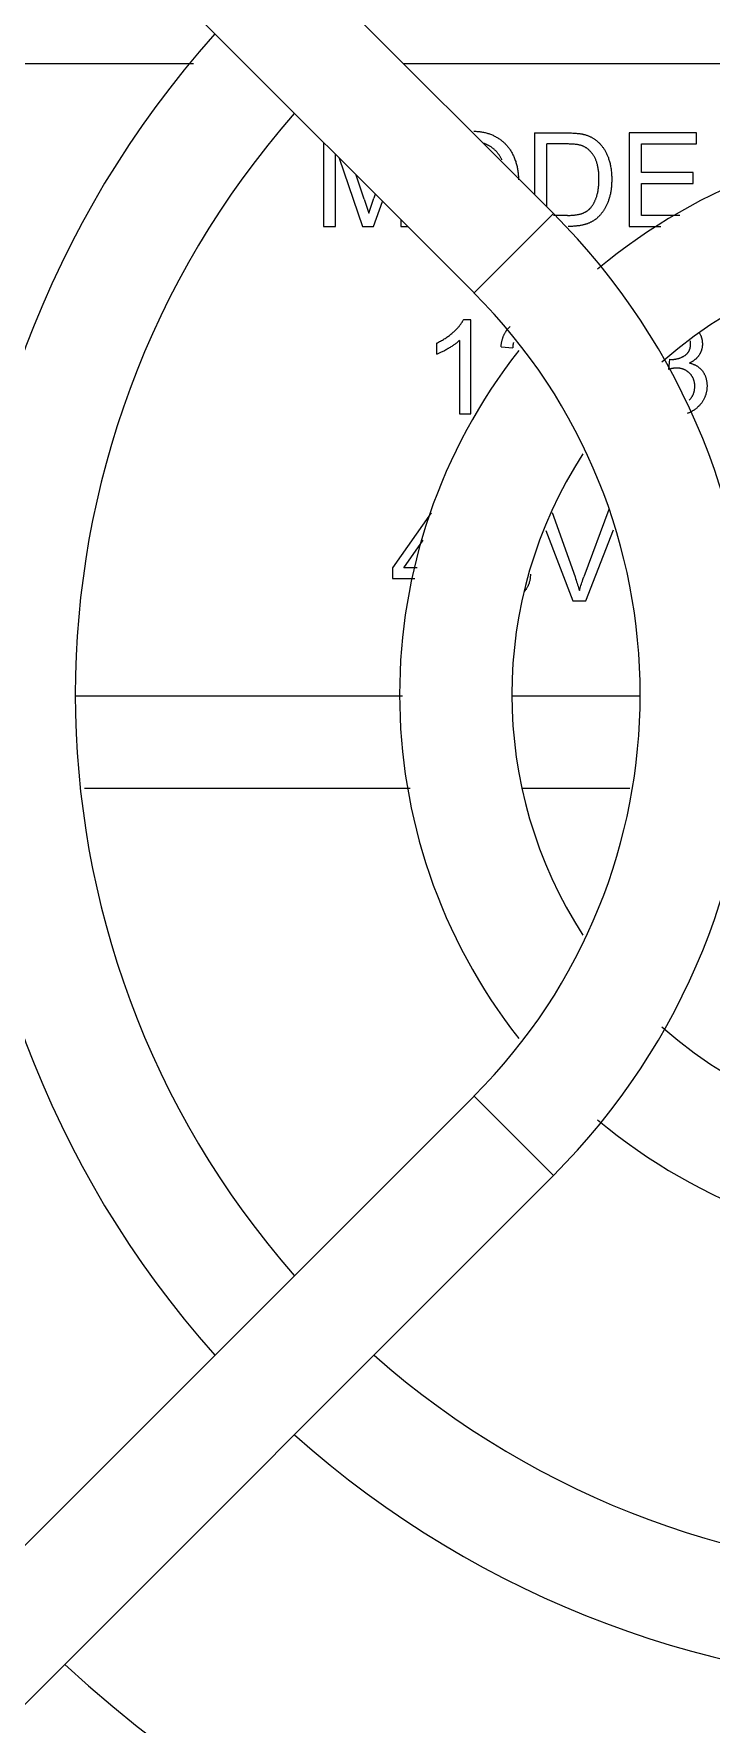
# Model space of a CAD drawing. Header units: millimetres. Extents: x -3 to 101, y -1 to 134.
# Drawn here: x 23.813 to 24.9, y 37.05 to 39.759 of the extents above; entities that cross this region are included whole.
import ezdxf

# ---------------------------------------------------------------- set-up
doc = ezdxf.new("R2010")
doc.units = ezdxf.units.MM

msp = doc.modelspace()

# ---------------------------------------------------------------- linework, layer by layer
for p, q in [((20.5102, 43.6071), (24.6465, 39.4708)), ((20.3829, 43.4798), (24.5193, 39.3435)), ((23.44, 39.7111), (24.0694, 39.7111)), ((24.4061, 39.7111), (26.1739, 39.7111)), ((24.278, 39.5848), (24.278, 39.45)), ((24.6161, 39.6), (24.6161, 39.5012)), ((24.636, 39.4813), (24.636, 39.5823)), ((24.7679, 39.6), (24.7679, 39.45)), ((24.8763, 39.6), (24.7679, 39.6)), ((24.7877, 39.5364), (24.7877, 39.5823)), ((24.7877, 39.5823), (24.8763, 39.5823)), ((24.8763, 39.5823), (24.8763, 39.6)), ((24.2971, 39.45), (24.2971, 39.5656)), ((24.3033, 39.5594), (24.3405, 39.45)), ((24.3433, 39.4938), (24.3305, 39.5322)), ((24.8707, 39.5364), (24.7877, 39.5364)), ((24.8707, 39.5188), (24.8707, 39.5364)), ((24.3607, 39.502), (24.3585, 39.4956)), ((24.7877, 39.4677), (24.7877, 39.5188)), ((24.7877, 39.5188), (24.8707, 39.5188)), ((24.3433, 39.4938), (24.3505, 39.4716)), ((24.3505, 39.4716), (24.3585, 39.4956)), ((24.3584, 39.45), (24.3724, 39.4903)), ((24.6465, 39.4708), (24.5193, 39.3435)), ((24.278, 39.45), (24.2971, 39.45)), ((24.3405, 39.45), (24.3584, 39.45)), ((24.402, 39.4608), (24.402, 39.45)), ((24.402, 39.45), (24.4127, 39.45)), ((24.669, 39.4677), (24.6465, 39.4677)), ((24.7679, 39.45), (24.8188, 39.45)), ((24.8494, 39.4677), (24.7877, 39.4677)), ((24.5143, 39.3006), (24.5024, 39.3006)), ((24.5143, 39.15), (24.5143, 39.3006)), ((24.88, 39.281), (24.8821, 39.277)), ((24.4591, 39.263), (24.4591, 39.2452)), ((24.4959, 39.2674), (24.4959, 39.15)), ((24.5626, 39.2572), (24.5815, 39.2553)), ((24.8666, 39.2621), (24.8662, 39.2669)), ((24.833, 39.2372), (24.831, 39.221)), ((24.833, 39.2372), (24.836, 39.237)), ((24.4959, 39.15), (24.5143, 39.15)), ((24.4507, 38.991), (24.3886, 38.9028)), ((24.7356, 38.9967), (24.6954, 38.8886)), ((24.6344, 38.9626), (24.678, 38.85)), ((24.6984, 38.85), (24.743, 38.9641)), ((24.4067, 38.9028), (24.4377, 38.9475)), ((24.3886, 38.9028), (24.3886, 38.8859)), ((24.4282, 38.9028), (24.4067, 38.9028)), ((24.3886, 38.8859), (24.4246, 38.8859)), ((24.678, 38.85), (24.6984, 38.85)), ((23.8802, 38.6981), (24.4049, 38.6981)), ((24.5802, 38.6981), (24.7856, 38.6981)), ((23.8948, 38.55), (24.417, 38.55)), ((24.5969, 38.55), (24.7691, 38.55)), ((24.5193, 38.0565), (20.3829, 33.9202)), ((24.6465, 37.9293), (24.5193, 38.0565)), ((24.6465, 37.9293), (20.5102, 33.793))]:
    msp.add_line(p, q)
for points in [[(24.5189, 39.6027), (24.519, 39.6027), (24.5206, 39.6027), (24.5222, 39.6026), (24.5238, 39.6025), (24.5254, 39.6024), (24.5269, 39.6023), (24.5284, 39.6021), (24.5299, 39.6019), (24.5314, 39.6017), (24.5329, 39.6014), (24.5344, 39.6012), (24.5359, 39.6008), (24.5373, 39.6005), (24.5387, 39.6001), (24.5402, 39.5997), (24.5416, 39.5993), (24.543, 39.5988), (24.5444, 39.5984), (24.5457, 39.5978), (24.5471, 39.5973), (24.5484, 39.5967), (24.5498, 39.5961), (24.5511, 39.5955), (24.5524, 39.5948), (24.5537, 39.5942), (24.555, 39.5934), (24.5563, 39.5927)], [(24.5457, 39.578), (24.5455, 39.5781), (24.5449, 39.5785), (24.5443, 39.5789), (24.5437, 39.5792), (24.543, 39.5796), (24.5424, 39.5799), (24.5417, 39.5803), (24.5411, 39.5806), (24.5405, 39.5809), (24.5398, 39.5812), (24.5392, 39.5815), (24.5385, 39.5818), (24.5379, 39.582), (24.5372, 39.5823), (24.5365, 39.5825), (24.5359, 39.5828), (24.5352, 39.583), (24.5345, 39.5832), (24.5338, 39.5835)], [(24.5563, 39.5927), (24.5576, 39.5919), (24.5588, 39.5912), (24.56, 39.5904), (24.5611, 39.5896), (24.5622, 39.5887), (24.5634, 39.5879), (24.5644, 39.587), (24.5655, 39.5861), (24.5665, 39.5852), (24.5676, 39.5843), (24.5686, 39.5833), (24.5695, 39.5824), (24.5705, 39.5814), (24.5714, 39.5804), (24.5723, 39.5793), (24.5732, 39.5783), (24.5741, 39.5772), (24.575, 39.5761), (24.5758, 39.575), (24.5766, 39.5738), (24.5774, 39.5727), (24.5782, 39.5715), (24.5789, 39.5702), (24.5796, 39.569), (24.5803, 39.5677), (24.581, 39.5664), (24.5817, 39.5651), (24.5817, 39.565)], [(24.6161, 39.6), (24.6692, 39.6), (24.6716, 39.6), (24.6738, 39.5999), (24.6758, 39.5999), (24.6778, 39.5998), (24.6797, 39.5997), (24.6815, 39.5996), (24.6831, 39.5995), (24.6847, 39.5993), (24.6862, 39.5992), (24.6876, 39.599), (24.689, 39.5989), (24.6902, 39.5987), (24.6914, 39.5985), (24.6925, 39.5983), (24.6935, 39.5981), (24.6945, 39.5978)], [(24.6932, 39.5792), (24.6925, 39.5795), (24.6918, 39.5797), (24.6911, 39.5799), (24.6903, 39.5802), (24.6894, 39.5804), (24.6885, 39.5806), (24.6876, 39.5808), (24.6865, 39.581), (24.6855, 39.5812), (24.6843, 39.5813), (24.6831, 39.5815), (24.6818, 39.5816), (24.6805, 39.5818), (24.6791, 39.5819), (24.6776, 39.582), (24.676, 39.5821), (24.6743, 39.5822), (24.6726, 39.5822), (24.6708, 39.5823), (24.6688, 39.5823), (24.636, 39.5823)], [(24.7119, 39.5623), (24.7115, 39.563), (24.7109, 39.5639), (24.7103, 39.5648), (24.7097, 39.5656), (24.7091, 39.5664), (24.7085, 39.5672), (24.7079, 39.568), (24.7072, 39.5688), (24.7066, 39.5695), (24.706, 39.5702), (24.7054, 39.5709), (24.7047, 39.5715), (24.7041, 39.5721), (24.7035, 39.5727), (24.7028, 39.5733), (24.7022, 39.5739), (24.7015, 39.5744), (24.7008, 39.5749), (24.7002, 39.5754), (24.6995, 39.5759), (24.6988, 39.5763), (24.6981, 39.5768), (24.6974, 39.5772), (24.6967, 39.5776), (24.696, 39.5779), (24.6953, 39.5783), (24.6946, 39.5786), (24.6939, 39.5789), (24.6932, 39.5792)], [(24.6945, 39.5978), (24.6949, 39.5977), (24.696, 39.5975), (24.697, 39.5972), (24.6981, 39.5969), (24.6991, 39.5966), (24.7001, 39.5962), (24.7011, 39.5959), (24.7021, 39.5955), (24.703, 39.5952), (24.704, 39.5948), (24.7049, 39.5944), (24.7058, 39.5939), (24.7067, 39.5935), (24.7076, 39.593), (24.7084, 39.5926), (24.7093, 39.5921), (24.7101, 39.5916), (24.711, 39.5911), (24.7118, 39.5906), (24.7126, 39.59), (24.7134, 39.5895), (24.7142, 39.5889), (24.7149, 39.5883), (24.7157, 39.5877), (24.7165, 39.5871)], [(24.7165, 39.5871), (24.7174, 39.5863), (24.7183, 39.5854), (24.7192, 39.5846), (24.7201, 39.5838), (24.7209, 39.5829), (24.7217, 39.582), (24.7225, 39.5811), (24.7233, 39.5802), (24.7241, 39.5793), (24.7249, 39.5783), (24.7256, 39.5774), (24.7263, 39.5764), (24.727, 39.5754), (24.7277, 39.5744), (24.7284, 39.5734), (24.729, 39.5723), (24.7296, 39.5712), (24.7302, 39.5702), (24.7308, 39.569), (24.7314, 39.5679), (24.732, 39.5668), (24.7325, 39.5656), (24.733, 39.5644), (24.7335, 39.5632), (24.734, 39.562), (24.7342, 39.5614)], [(24.5638, 39.5568), (24.5637, 39.5572), (24.5632, 39.5582), (24.5627, 39.5592), (24.5622, 39.5601), (24.5617, 39.5611), (24.5612, 39.562), (24.5606, 39.5629), (24.5601, 39.5638), (24.5595, 39.5647), (24.5589, 39.5655), (24.5583, 39.5664), (24.5577, 39.5672), (24.5571, 39.568), (24.5564, 39.5688), (24.5557, 39.5695), (24.5551, 39.5703), (24.5544, 39.571), (24.5537, 39.5717), (24.5529, 39.5724), (24.5522, 39.5731), (24.5515, 39.5738), (24.5507, 39.5744), (24.5499, 39.5751), (24.5491, 39.5757), (24.5483, 39.5763), (24.5474, 39.5769), (24.5466, 39.5775), (24.5457, 39.578)], [(24.5817, 39.565), (24.5825, 39.5635), (24.5831, 39.5621), (24.5838, 39.5606), (24.5844, 39.559), (24.585, 39.5575), (24.5855, 39.556), (24.5861, 39.5544), (24.5866, 39.5528), (24.587, 39.5512), (24.5875, 39.5496), (24.5879, 39.5479), (24.5883, 39.5463), (24.5886, 39.5446), (24.589, 39.5429), (24.5893, 39.5412), (24.5895, 39.5395), (24.5898, 39.5377), (24.59, 39.5359), (24.5901, 39.5341), (24.5903, 39.5323), (24.5904, 39.5305), (24.5905, 39.5286), (24.5905, 39.5267), (24.5905, 39.5248)], [(24.7197, 39.5261), (24.7197, 39.528), (24.7196, 39.5299), (24.7196, 39.5318), (24.7195, 39.5336), (24.7193, 39.5354), (24.7192, 39.5371), (24.719, 39.5388), (24.7188, 39.5404), (24.7186, 39.542), (24.7184, 39.5435), (24.7181, 39.545), (24.7178, 39.5464), (24.7175, 39.5478), (24.7172, 39.5492), (24.7168, 39.5505), (24.7165, 39.5517), (24.7161, 39.5529), (24.7157, 39.5541), (24.7153, 39.5553), (24.7148, 39.5564), (24.7144, 39.5574), (24.7139, 39.5585), (24.7134, 39.5595), (24.7129, 39.5604), (24.7124, 39.5614), (24.7119, 39.5623)], [(24.7342, 39.5614), (24.7347, 39.56), (24.7352, 39.5585), (24.7357, 39.557), (24.7362, 39.5555), (24.7366, 39.5539), (24.737, 39.5523), (24.7374, 39.5508), (24.7378, 39.5491), (24.7381, 39.5475), (24.7384, 39.5459), (24.7387, 39.5442), (24.739, 39.5425), (24.7392, 39.5408), (24.7394, 39.539), (24.7396, 39.5372), (24.7398, 39.5354), (24.7399, 39.5336), (24.74, 39.5318), (24.7401, 39.5299), (24.7401, 39.528), (24.7401, 39.5261)], [(24.7157, 39.4972), (24.716, 39.4983), (24.7164, 39.4995), (24.7167, 39.5007), (24.717, 39.5019), (24.7173, 39.5031), (24.7176, 39.5044), (24.7179, 39.5057), (24.7182, 39.5071), (24.7184, 39.5085), (24.7186, 39.5099), (24.7188, 39.5113), (24.719, 39.5128), (24.7191, 39.5143), (24.7193, 39.5159), (24.7194, 39.5175), (24.7195, 39.5191), (24.7196, 39.5208), (24.7196, 39.5225), (24.7197, 39.5243), (24.7197, 39.5261)], [(24.7401, 39.5261), (24.7401, 39.5255), (24.7401, 39.5237), (24.7401, 39.5218), (24.74, 39.52), (24.7399, 39.5183), (24.7398, 39.5165), (24.7397, 39.5149), (24.7395, 39.5132), (24.7394, 39.5116), (24.7392, 39.51), (24.739, 39.5084), (24.7387, 39.5069), (24.7385, 39.5054), (24.7382, 39.5039), (24.7379, 39.5024), (24.7376, 39.501), (24.7373, 39.4996), (24.7369, 39.4982), (24.7365, 39.4969), (24.7361, 39.4955)], [(24.7047, 39.4783), (24.7053, 39.4788), (24.7058, 39.4794), (24.7064, 39.48), (24.7069, 39.4806), (24.7074, 39.4812), (24.7079, 39.4819), (24.7084, 39.4825), (24.7089, 39.4832), (24.7094, 39.4839), (24.7098, 39.4846), (24.7103, 39.4854), (24.7108, 39.4861), (24.7112, 39.4869), (24.7117, 39.4877), (24.7121, 39.4885), (24.7125, 39.4894), (24.7129, 39.4902), (24.7133, 39.4911), (24.7137, 39.4921), (24.7141, 39.493), (24.7145, 39.494), (24.7149, 39.495), (24.7153, 39.496), (24.7156, 39.4971), (24.7157, 39.4972)], [(24.669, 39.4677), (24.6706, 39.4677), (24.6722, 39.4678), (24.6737, 39.4678), (24.6752, 39.4679), (24.6766, 39.468), (24.6779, 39.4681), (24.6792, 39.4682), (24.6805, 39.4683), (24.6817, 39.4685), (24.6828, 39.4686), (24.6839, 39.4688), (24.685, 39.469), (24.686, 39.4691), (24.687, 39.4693), (24.6879, 39.4696), (24.6888, 39.4698), (24.6896, 39.47), (24.6905, 39.4702), (24.6912, 39.4705)], [(24.6912, 39.4705), (24.6914, 39.4705), (24.6922, 39.4708), (24.6929, 39.471), (24.6936, 39.4713), (24.6943, 39.4716), (24.6949, 39.4719), (24.6956, 39.4721), (24.6962, 39.4724), (24.6968, 39.4727), (24.6974, 39.473), (24.698, 39.4733), (24.6986, 39.4737), (24.6991, 39.474), (24.6997, 39.4743), (24.7002, 39.4746), (24.7007, 39.475), (24.7012, 39.4753), (24.7017, 39.4756), (24.7022, 39.476), (24.7026, 39.4764), (24.7031, 39.4767), (24.7035, 39.4771), (24.7039, 39.4775), (24.7043, 39.4779), (24.7047, 39.4783)], [(24.7259, 39.4737), (24.7258, 39.4735), (24.7252, 39.4727), (24.7245, 39.4719), (24.7239, 39.4711), (24.7233, 39.4703), (24.7226, 39.4695), (24.722, 39.4688), (24.7214, 39.4681), (24.7207, 39.4674), (24.7201, 39.4667), (24.7194, 39.466), (24.7188, 39.4654), (24.7181, 39.4648), (24.7175, 39.4642), (24.7168, 39.4636), (24.7162, 39.463), (24.7155, 39.4625), (24.7148, 39.4619), (24.7142, 39.4614), (24.7135, 39.461), (24.7129, 39.4605), (24.7122, 39.46)], [(24.7361, 39.4955), (24.736, 39.495), (24.7356, 39.4937), (24.7351, 39.4924), (24.7347, 39.4911), (24.7342, 39.4899), (24.7338, 39.4886), (24.7333, 39.4874), (24.7328, 39.4863), (24.7323, 39.4851), (24.7318, 39.484), (24.7313, 39.4829), (24.7308, 39.4819), (24.7303, 39.4809), (24.7298, 39.4799), (24.7292, 39.4789), (24.7287, 39.478), (24.7281, 39.477), (24.7276, 39.4762), (24.727, 39.4753), (24.7265, 39.4745), (24.7259, 39.4737)], [(24.6943, 39.4525), (24.6932, 39.4523), (24.692, 39.452), (24.6908, 39.4518), (24.6896, 39.4515), (24.6883, 39.4513), (24.687, 39.4511), (24.6857, 39.4509), (24.6844, 39.4508), (24.683, 39.4506), (24.6816, 39.4505), (24.6801, 39.4504), (24.6786, 39.4503), (24.6771, 39.4502), (24.6755, 39.4501), (24.6739, 39.4501), (24.6723, 39.45), (24.6707, 39.45), (24.6703, 39.45)], [(24.7122, 39.46), (24.7115, 39.4596), (24.7108, 39.4591), (24.7101, 39.4587), (24.7094, 39.4583), (24.7086, 39.4579), (24.7078, 39.4575), (24.707, 39.4571), (24.7062, 39.4567), (24.7054, 39.4563), (24.7046, 39.4559), (24.7037, 39.4556), (24.7029, 39.4552), (24.702, 39.4549), (24.7011, 39.4545), (24.7001, 39.4542), (24.6992, 39.4539), (24.6982, 39.4536), (24.6973, 39.4533), (24.6963, 39.453), (24.6953, 39.4528), (24.6943, 39.4525)], [(24.4591, 39.263), (24.4592, 39.263), (24.4609, 39.2638), (24.4625, 39.2646), (24.4641, 39.2655), (24.4657, 39.2663), (24.4672, 39.2671), (24.4687, 39.268), (24.4702, 39.2689), (24.4716, 39.2698), (24.4731, 39.2707), (24.4745, 39.2716), (24.4759, 39.2725), (24.4772, 39.2735), (24.4786, 39.2745), (24.4799, 39.2754), (24.4812, 39.2764), (24.4824, 39.2774), (24.4837, 39.2785), (24.4849, 39.2795), (24.4861, 39.2806)], [(24.4861, 39.2806), (24.4868, 39.2812), (24.4879, 39.2822), (24.489, 39.2833), (24.49, 39.2843), (24.491, 39.2853), (24.4919, 39.2862), (24.4929, 39.2872), (24.4937, 39.2882), (24.4946, 39.2891), (24.4954, 39.29), (24.4961, 39.291), (24.4968, 39.2919), (24.4975, 39.2928), (24.4982, 39.2937), (24.4988, 39.2946), (24.4994, 39.2955), (24.5, 39.2963), (24.5006, 39.2972), (24.5011, 39.2981), (24.5016, 39.2989), (24.502, 39.2998), (24.5024, 39.3006)], [(24.5626, 39.2573), (24.5627, 39.2584), (24.5629, 39.2596), (24.563, 39.2608), (24.5632, 39.2619), (24.5633, 39.263), (24.5635, 39.2641), (24.5638, 39.2651), (24.564, 39.2662), (24.5642, 39.2672), (24.5645, 39.2682), (24.5648, 39.2692), (24.565, 39.2702), (24.5653, 39.2711), (24.5657, 39.272), (24.566, 39.2729), (24.5663, 39.2738), (24.5667, 39.2747), (24.5671, 39.2756), (24.5674, 39.2764), (24.5678, 39.2772), (24.5683, 39.278), (24.5687, 39.2788), (24.5691, 39.2796), (24.5696, 39.2804)], [(24.5696, 39.2804), (24.5698, 39.2807), (24.5701, 39.2812), (24.5704, 39.2818), (24.5708, 39.2823), (24.5711, 39.2828), (24.5715, 39.2833), (24.5719, 39.2838), (24.5722, 39.2842), (24.5726, 39.2847), (24.573, 39.2852), (24.5734, 39.2856), (24.5738, 39.2861), (24.5742, 39.2865), (24.5746, 39.287), (24.575, 39.2874), (24.5754, 39.2878), (24.5759, 39.2883), (24.5763, 39.2887), (24.5768, 39.2891), (24.5772, 39.2895)], [(24.4784, 39.2546), (24.4778, 39.2543), (24.4763, 39.2534), (24.4748, 39.2526), (24.4734, 39.2518), (24.472, 39.251), (24.4707, 39.2503), (24.4694, 39.2497), (24.4681, 39.249), (24.4669, 39.2484), (24.4657, 39.2479), (24.4645, 39.2473), (24.4633, 39.2468), (24.4622, 39.2464), (24.4611, 39.2459), (24.4601, 39.2455), (24.4591, 39.2452)], [(24.4959, 39.2674), (24.4952, 39.2667), (24.4944, 39.266), (24.4936, 39.2653), (24.4927, 39.2646), (24.4919, 39.2638), (24.491, 39.2631), (24.49, 39.2624), (24.489, 39.2616), (24.488, 39.2609), (24.4869, 39.2601), (24.4858, 39.2593), (24.4847, 39.2586), (24.4835, 39.2578), (24.4822, 39.257), (24.4809, 39.2561), (24.4795, 39.2553), (24.4784, 39.2546)], [(24.5825, 39.2642), (24.5824, 39.2637), (24.5823, 39.2632), (24.5822, 39.2627), (24.5821, 39.2622), (24.582, 39.2617), (24.5819, 39.2612), (24.5819, 39.2607), (24.5818, 39.2602), (24.5818, 39.2597), (24.5817, 39.2591), (24.5817, 39.2586), (24.5816, 39.2581), (24.5816, 39.2575), (24.5816, 39.2569), (24.5816, 39.2564), (24.5815, 39.2558), (24.5815, 39.2553)], [(24.8572, 39.2431), (24.8577, 39.2435), (24.8582, 39.2439), (24.8587, 39.2442), (24.8592, 39.2446), (24.8596, 39.245), (24.8601, 39.2454), (24.8605, 39.2458), (24.8609, 39.2462), (24.8613, 39.2466), (24.8617, 39.247), (24.862, 39.2475), (24.8624, 39.2479), (24.8627, 39.2484), (24.863, 39.2488), (24.8632, 39.2491), (24.8633, 39.2493), (24.8636, 39.2498), (24.8639, 39.2503), (24.8642, 39.2508), (24.8644, 39.2513), (24.8647, 39.2518), (24.8649, 39.2523), (24.8651, 39.2529), (24.8653, 39.2535), (24.8655, 39.254), (24.8657, 39.2546), (24.8658, 39.2552), (24.866, 39.2558), (24.8661, 39.2565), (24.8662, 39.2571), (24.8663, 39.2578), (24.8664, 39.2584), (24.8665, 39.2591), (24.8665, 39.2598), (24.8666, 39.2605), (24.8666, 39.2613), (24.8666, 39.262)], [(24.8855, 39.2616), (24.8855, 39.2609), (24.8855, 39.2602), (24.8855, 39.2595), (24.8854, 39.2588), (24.8854, 39.2581), (24.8853, 39.2574), (24.8852, 39.2567), (24.8851, 39.256), (24.885, 39.2553), (24.8848, 39.2547), (24.8847, 39.254), (24.8845, 39.2533), (24.8843, 39.2527), (24.8842, 39.2524), (24.8841, 39.252), (24.8839, 39.2514), (24.8837, 39.2508), (24.8835, 39.2501), (24.8832, 39.2495), (24.883, 39.2489), (24.8827, 39.2483), (24.8824, 39.2477), (24.8821, 39.247), (24.8818, 39.2464), (24.8815, 39.2458), (24.8811, 39.2452), (24.8807, 39.2446), (24.8804, 39.244), (24.8803, 39.2439)], [(24.8821, 39.277), (24.8822, 39.2767), (24.8825, 39.2761), (24.8828, 39.2754), (24.883, 39.2748), (24.8833, 39.2742), (24.8835, 39.2735), (24.8837, 39.2729), (24.8839, 39.2722), (24.8841, 39.2716), (24.8843, 39.2709), (24.8845, 39.2703), (24.8846, 39.2696), (24.8848, 39.269), (24.8849, 39.2683), (24.885, 39.2677), (24.8851, 39.267), (24.8852, 39.2663), (24.8853, 39.2657), (24.8854, 39.265), (24.8854, 39.2643), (24.8855, 39.2637), (24.8855, 39.263), (24.8855, 39.2623), (24.8855, 39.2616)], [(24.836, 39.237), (24.8361, 39.237), (24.8369, 39.237), (24.8378, 39.237), (24.8387, 39.2371), (24.8395, 39.2371), (24.8404, 39.2372), (24.8412, 39.2373), (24.842, 39.2374), (24.8428, 39.2375), (24.8436, 39.2377), (24.8445, 39.2378), (24.8452, 39.238), (24.846, 39.2382), (24.8468, 39.2384), (24.8476, 39.2387), (24.8484, 39.2389), (24.8491, 39.2392), (24.8499, 39.2394), (24.8506, 39.2397), (24.8514, 39.24), (24.8521, 39.2404), (24.8529, 39.2407), (24.8536, 39.2411), (24.8543, 39.2415), (24.855, 39.2419), (24.8558, 39.2423), (24.8565, 39.2427), (24.8572, 39.2431)], [(24.8803, 39.2439), (24.8799, 39.2434), (24.8795, 39.2428), (24.8791, 39.2422), (24.8787, 39.2417), (24.8782, 39.2411), (24.8778, 39.2406), (24.8773, 39.2401), (24.8768, 39.2395), (24.8763, 39.239), (24.8758, 39.2385), (24.8753, 39.238), (24.8747, 39.2375), (24.8742, 39.237), (24.8736, 39.2366), (24.873, 39.2361), (24.8724, 39.2356), (24.8718, 39.2352), (24.8711, 39.2347), (24.8705, 39.2343), (24.8698, 39.2339), (24.8691, 39.2335), (24.8684, 39.2331), (24.8677, 39.2327), (24.867, 39.2323), (24.8662, 39.2319), (24.8654, 39.2315), (24.8649, 39.2313)], [(24.8649, 39.2313), (24.8655, 39.2311), (24.8664, 39.2309), (24.8673, 39.2306), (24.8682, 39.2304), (24.869, 39.2301), (24.8699, 39.2298), (24.8707, 39.2295), (24.8715, 39.2291), (24.8723, 39.2288), (24.8731, 39.2285), (24.8738, 39.2281), (24.8746, 39.2277), (24.8753, 39.2273), (24.876, 39.2269), (24.8767, 39.2265), (24.8774, 39.226), (24.8781, 39.2256), (24.8787, 39.2251), (24.8794, 39.2247), (24.88, 39.2242), (24.8806, 39.2237), (24.8812, 39.2231), (24.8818, 39.2226), (24.8824, 39.2221), (24.8829, 39.2215), (24.8835, 39.2209), (24.884, 39.2203), (24.8845, 39.2197), (24.885, 39.2191), (24.8855, 39.2185)], [(24.844, 39.2231), (24.8435, 39.2231), (24.8429, 39.223), (24.8424, 39.223), (24.8418, 39.223), (24.8411, 39.2229), (24.8405, 39.2229), (24.8398, 39.2228), (24.8391, 39.2227), (24.8384, 39.2226), (24.8377, 39.2225), (24.8369, 39.2223), (24.8361, 39.2222), (24.8353, 39.222), (24.8344, 39.2218), (24.8335, 39.2216), (24.8326, 39.2214), (24.8316, 39.2212), (24.831, 39.221)], [(24.8651, 39.2148), (24.8645, 39.2153), (24.864, 39.2158), (24.8635, 39.2163), (24.8629, 39.2167), (24.8624, 39.2172), (24.8618, 39.2176), (24.8612, 39.218), (24.8606, 39.2184), (24.8601, 39.2188), (24.8595, 39.2191), (24.8592, 39.2193), (24.8589, 39.2195), (24.8582, 39.2198), (24.8576, 39.2201), (24.857, 39.2204), (24.8563, 39.2207), (24.8557, 39.221), (24.855, 39.2212), (24.8544, 39.2215), (24.8537, 39.2217), (24.853, 39.2219), (24.8523, 39.2221), (24.8516, 39.2222), (24.8508, 39.2224), (24.8501, 39.2225), (24.8494, 39.2227), (24.8486, 39.2228), (24.8478, 39.2229), (24.8471, 39.2229), (24.8463, 39.223), (24.8454, 39.223), (24.8446, 39.2231), (24.844, 39.2231)], [(24.8734, 39.1939), (24.8734, 39.1945), (24.8733, 39.1953), (24.8733, 39.1961), (24.8732, 39.1969), (24.8732, 39.1977), (24.8731, 39.1985), (24.873, 39.1992), (24.8728, 39.1999), (24.8727, 39.2007), (24.8725, 39.2014), (24.8724, 39.2021), (24.8722, 39.2028), (24.872, 39.2034), (24.8718, 39.2041), (24.8715, 39.2048), (24.8713, 39.2054), (24.871, 39.2061), (24.8707, 39.2067), (24.8704, 39.2073), (24.8701, 39.208), (24.8698, 39.2086), (24.8694, 39.2092), (24.8691, 39.2098), (24.8687, 39.2104), (24.8683, 39.2109), (24.8679, 39.2115), (24.8675, 39.2121), (24.867, 39.2126), (24.8666, 39.2132), (24.8661, 39.2137), (24.8656, 39.2142), (24.8651, 39.2148)], [(24.8855, 39.2185), (24.886, 39.2178), (24.8863, 39.2175), (24.8865, 39.2171), (24.887, 39.2165), (24.8874, 39.2158), (24.8878, 39.2151), (24.8882, 39.2143), (24.8886, 39.2136), (24.889, 39.2129), (24.8893, 39.2121), (24.8897, 39.2114), (24.89, 39.2106), (24.8903, 39.2098), (24.8906, 39.209), (24.8909, 39.2082), (24.8911, 39.2073), (24.8914, 39.2065), (24.8916, 39.2056), (24.8918, 39.2047), (24.892, 39.2039), (24.8922, 39.2029), (24.8923, 39.202), (24.8925, 39.2011), (24.8926, 39.2001), (24.8927, 39.1992), (24.8928, 39.1982), (24.8928, 39.1972), (24.8929, 39.1961), (24.8929, 39.1951), (24.8929, 39.1943)], [(24.8644, 39.1716), (24.8649, 39.1722), (24.8655, 39.1727), (24.866, 39.1733), (24.8665, 39.1739), (24.867, 39.1745), (24.8675, 39.1752), (24.8679, 39.1758), (24.8683, 39.1764), (24.8687, 39.1771), (24.8691, 39.1777), (24.8695, 39.1783), (24.8699, 39.179), (24.8702, 39.1797), (24.8705, 39.1804), (24.8708, 39.181), (24.871, 39.1814), (24.8711, 39.1817), (24.8714, 39.1824), (24.8716, 39.1832), (24.8719, 39.1839), (24.8721, 39.1846), (24.8723, 39.1853), (24.8725, 39.1861), (24.8727, 39.1869), (24.8728, 39.1876), (24.8729, 39.1884), (24.8731, 39.1892), (24.8731, 39.19), (24.8732, 39.1908), (24.8733, 39.1916), (24.8733, 39.1925), (24.8734, 39.1933), (24.8734, 39.1939)], [(24.8929, 39.1943), (24.8929, 39.1931), (24.8928, 39.1919), (24.8928, 39.1907), (24.8927, 39.1895), (24.8925, 39.1883), (24.8924, 39.1871), (24.8922, 39.186), (24.892, 39.1849), (24.8918, 39.1838), (24.8915, 39.1827), (24.8912, 39.1816), (24.8909, 39.1805), (24.8906, 39.1794), (24.8902, 39.1784), (24.8898, 39.1773), (24.8896, 39.1768), (24.8894, 39.1763), (24.8889, 39.1753), (24.8885, 39.1743), (24.888, 39.1733), (24.8874, 39.1723), (24.8869, 39.1713), (24.8863, 39.1704), (24.8857, 39.1694), (24.885, 39.1685), (24.8844, 39.1675), (24.8837, 39.1666), (24.8829, 39.1657), (24.8822, 39.1648), (24.8814, 39.1639), (24.8806, 39.163), (24.8797, 39.1621), (24.8788, 39.1613), (24.8785, 39.161)], [(24.8785, 39.161), (24.8784, 39.1609), (24.8777, 39.1602), (24.8771, 39.1596), (24.8764, 39.159), (24.8757, 39.1585), (24.875, 39.1579), (24.8743, 39.1574), (24.8736, 39.1568), (24.8729, 39.1563), (24.8721, 39.1558), (24.8714, 39.1553), (24.8707, 39.1549), (24.8699, 39.1544), (24.8691, 39.154), (24.8684, 39.1535), (24.8676, 39.1531), (24.8668, 39.1527), (24.866, 39.1523), (24.8652, 39.152), (24.8644, 39.1516), (24.8636, 39.1513), (24.8628, 39.1509), (24.862, 39.1506), (24.8611, 39.1503)], [(24.6445, 38.9914), (24.6813, 38.8884), (24.6822, 38.8858), (24.6831, 38.8833), (24.6839, 38.8808), (24.6847, 38.8783), (24.6855, 38.8759), (24.6862, 38.8735), (24.6869, 38.8711), (24.6876, 38.8688), (24.6883, 38.8665)], [(24.6098, 38.8929), (24.6098, 38.8924), (24.6098, 38.8913), (24.6097, 38.8902), (24.6096, 38.8891), (24.6096, 38.888), (24.6094, 38.887), (24.6093, 38.8859), (24.6092, 38.8849), (24.609, 38.8839), (24.6088, 38.8829), (24.6086, 38.8819), (24.6083, 38.8809), (24.608, 38.88), (24.6078, 38.879), (24.6075, 38.8781), (24.6071, 38.8771), (24.6068, 38.8762), (24.6066, 38.8757), (24.6064, 38.8753), (24.606, 38.8744), (24.6056, 38.8735), (24.6052, 38.8726), (24.6047, 38.8717), (24.6042, 38.8708), (24.6037, 38.87), (24.6032, 38.8691), (24.6027, 38.8683), (24.6021, 38.8675), (24.6015, 38.8666), (24.6009, 38.8658), (24.6002, 38.865)], [(24.6883, 38.8665), (24.6888, 38.8685), (24.6894, 38.8706), (24.6901, 38.8728), (24.6908, 38.8749), (24.6915, 38.8772), (24.6922, 38.8794), (24.693, 38.8818), (24.6938, 38.8842), (24.6945, 38.8861), (24.6954, 38.8886)]]:
    msp.add_lwpolyline(points)
for centre, radius, start, end in [((25.29, 38.7), 1.59, 138.2569, 221.7431), ((25.29, 38.7), 1.41, 138.6808, 221.3192), ((25.29, 38.7), 0.89, 49.9644, 130.0356), ((23.8758, 38.7), 1.09, 315, 45), ((25.29, 38.7), 0.71, 48.599, 131.401), ((23.8758, 38.7), 0.91, 315, 45), ((25.29, 38.7), 0.89, 141.72, 218.28), ((25.29, 38.7), 0.71, 147.0841, 212.9159), ((25.29, 38.7), 0.71, 228.599, 311.401), ((25.29, 38.7), 0.89, 229.9644, 310.0356), ((25.29, 38.7), 1.41, 228.6808, 311.3192), ((25.29, 38.7), 1.59, 228.2507, 311.7493), ((25.29, 38.7), 2.11, 227.447, 312.553)]:
    msp.add_arc(centre, radius, start, end)

doc.saveas('drawing.dxf')
